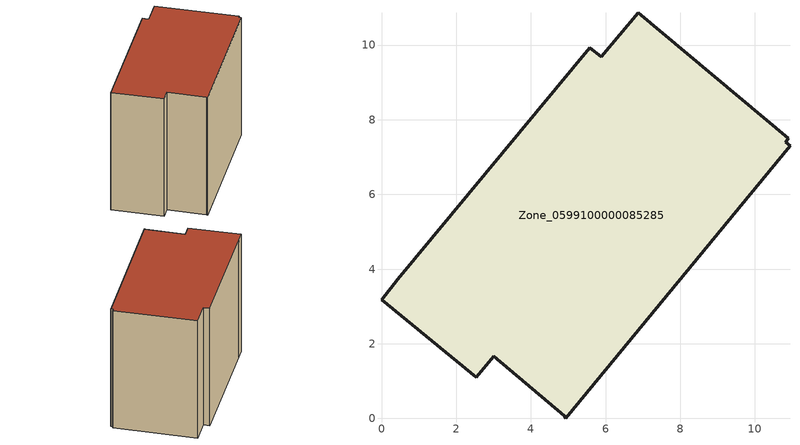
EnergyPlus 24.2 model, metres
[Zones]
Zone_0599100000085285
 floor ground (C_G): 10.94,7.3 4.93,0 4.89,0.08 3.01,1.67 2.54,1.1 0,3.18 0.44,3.73 5.58,9.93 5.88,9.68 6.88,10.87 10.9,7.5 10.82,7.4 z0
 wall outside (C_F): 5.88,9.68 5.58,9.93 0.44,3.73 0,3.18 2.54,1.1 3.01,1.67 4.89,0.08 4.93,0 10.94,7.3 10.82,7.4 10.9,7.5 6.88,10.87 5.88,9.68 z0:8.31
 roof outside (C_R): 10.94,7.3 10.82,7.4 10.9,7.5 6.88,10.87 5.88,9.68 5.58,9.93 0.44,3.73 0,3.18 2.54,1.1 3.01,1.67 4.89,0.08 4.93,0 z8.31
[BUILDING]
Pand.0599100000085285: North Axis=0; Terrain=City; Loads Convergence Tolerance Value=0.04; Temperature Convergence Tolerance Value=0.4; Solar Distribution=FullExterior; Maximum Number of Warmup Days=25; Minimum Number of Warmup Days=1
[Site:Location]
Rotterdam.The.Hague.AP_ZH_NLD Design_Conditions: Latitude=51.96; Longitude=4.45; Time Zone=1; Elevation=-4.5
[SITE:GROUNDTEMPERATURE:BUILDINGSURFACE]
18, 18, 18, 18, 18, 18, 18, 18, 18, 18, 18, 18
[MATERIAL] Thermal Absorptance=0.9; Solar Absorptance=0.7; Visible Absorptance=0.7
Name | Roughness | Thickness | Conductivity | Density | Specific Heat
G.TI.1946-1964 | MediumSmooth | 0.15 | 1 | 540 | 1210
F.TI.1946-1964 | Rough | 0.3 | 0.857143 | 1920 | 840
R.TI.1946-1964 | MediumRough | 0.2 | 0.277778 | 1500 | 1000
[CONSTRUCTION]
C_G: G.TI.1946-1964
C_F: F.TI.1946-1964
C_R: R.TI.1946-1964
[ZONE]
Zone_0599100000085285: Type=1; Multiplier=1; Ceiling Height=Autocalculate; Volume=Autocalculate; Floor Area=autocalculate; Part of Total Floor Area=Yes
[ZONEINFILTRATION:DESIGNFLOWRATE]
Infil_Zone_0599100000085285: Zone or ZoneList or Space or SpaceList=Zone_0599100000085285; Schedule=AlwaysOn; Design Flow Rate Calculation Method=Flow/Area; Flow Rate per Floor Area=0.003; Constant Term Coefficient=1; Temperature Term Coefficient=0; Velocity Term Coefficient=0; Velocity Squared Term Coefficient=0
[HVACTEMPLATE:ZONE:IDEALLOADSAIRSYSTEM]
Zone_0599100000085285: Maximum Heating Supply Air Temperature=50; Minimum Cooling Supply Air Temperature=13; Maximum Heating Supply Air Humidity Ratio=0.0156; Minimum Cooling Supply Air Humidity Ratio=0.0077; Heating Limit=NoLimit; Cooling Limit=NoLimit; Dehumidification Control Type=ConstantSensibleHeatRatio; Cooling Sensible Heat Ratio=0.7; Dehumidification Setpoint=60; Humidification Control Type=None; Humidification Setpoint=30; Outdoor Air Method=None; Outdoor Air Flow Rate per Person=0.00944; Outdoor Air Flow Rate per Zone Floor Area=0; Outdoor Air Flow Rate per Zone=0; Demand Controlled Ventilation Type=None; Outdoor Air Economizer Type=NoEconomizer; Heat Recovery Type=None; Sensible Heat Recovery Effectiveness=0.7; Latent Heat Recovery Effectiveness=0.65
[ZONECONTROL:THERMOSTAT]
ThermostatControl_Zone_0599100000085285: Zone or ZoneList=Zone_0599100000085285; Control Type Schedule=DualSetpointControlType; Control 1=Thermostat_Zone_0599100000085285; Temperature Difference Between Cutout And Setpoint=0
[THERMOSTATSETPOINT:DUALSETPOINT]
Thermostat_Zone_0599100000085285: Heating Setpoint Temperature Schedule=HeatingSetpoint_Zone_0599100000085285; Cooling Setpoint Temperature Schedule=CoolingSetpoint_Zone_0599100000085285
[SCHEDULE:COMPACT]
HeatingSetpoint_Zone_0599100000085285: Through: 12/31, For: AllDays, Until: 24:00, 21
CoolingSetpoint_Zone_0599100000085285: Through: 12/31, For: AllDays, Until: 24:00, 24
DualSetpointControlType: Through: 12/31, For: AllDays, Until: 24:00, 4
AlwaysOn: Through: 12/31, For: AllDays, Until: 24:00, 1
